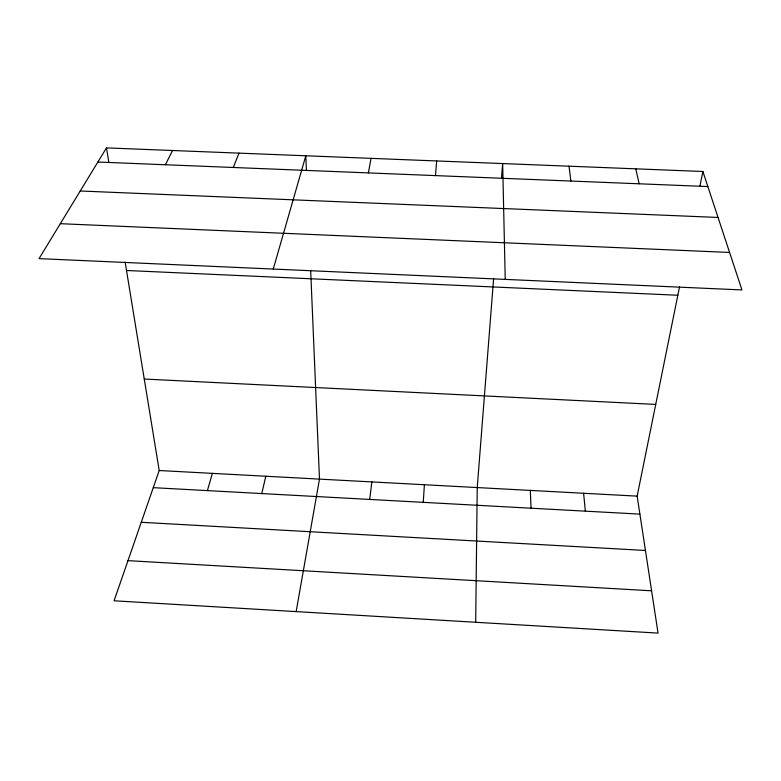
<?xml version="1.0" encoding="UTF-8"?>
<svg xmlns="http://www.w3.org/2000/svg" width="781" height="781" viewBox="0 0 781 781"><rect width="100%" height="100%" fill="white"/><g stroke="black" fill="none" stroke-linecap="round" stroke-linejoin="round"><path stroke-width="1.17" d="M475.688 622.272L477.23 487.569L493.631 278.485M423.243 502.339L424.405 484.737M501.509 178.078L502.652 163.561L505.229 279.393M435.486 175.608L436.667 160.954M369.706 499.43L371.834 481.926M296.145 611.601L319.488 479.114L310.662 270.333M368.378 172.913L371.053 158.358M125.136 262.074L159.207 470.523L114.065 600.784L658.051 633.108L637.15 496.14L679.519 286.93M699.991 185.78L702.89 171.488L106.48 147.892L39.05 258.628L741.95 289.936L702.89 171.488M261.772 493.563L265.813 476.244M273.252 269.055L305.81 155.78L306.425 170.248M207.395 490.605L212.383 473.374M233.324 167.485L238.986 153.135M165.396 164.752L172.542 150.508M97.869 162.038L707.859 186.552M80.238 190.994L718.051 217.45M60.322 223.688L729.591 252.448M126.512 270.49L677.83 295.247M144.251 379.039L655.728 404.412M159.207 470.523L637.15 496.14M153.261 487.666L639.893 514.123M141.263 522.284L645.438 550.468M127.977 560.641L651.598 590.807M635.763 168.833L639.161 183.789M106.48 147.892L108.832 162.311M569.017 166.187L570.872 181.046M583.602 493.27L585.35 511.155M530.289 490.419L531.06 508.206"/></g></svg>
